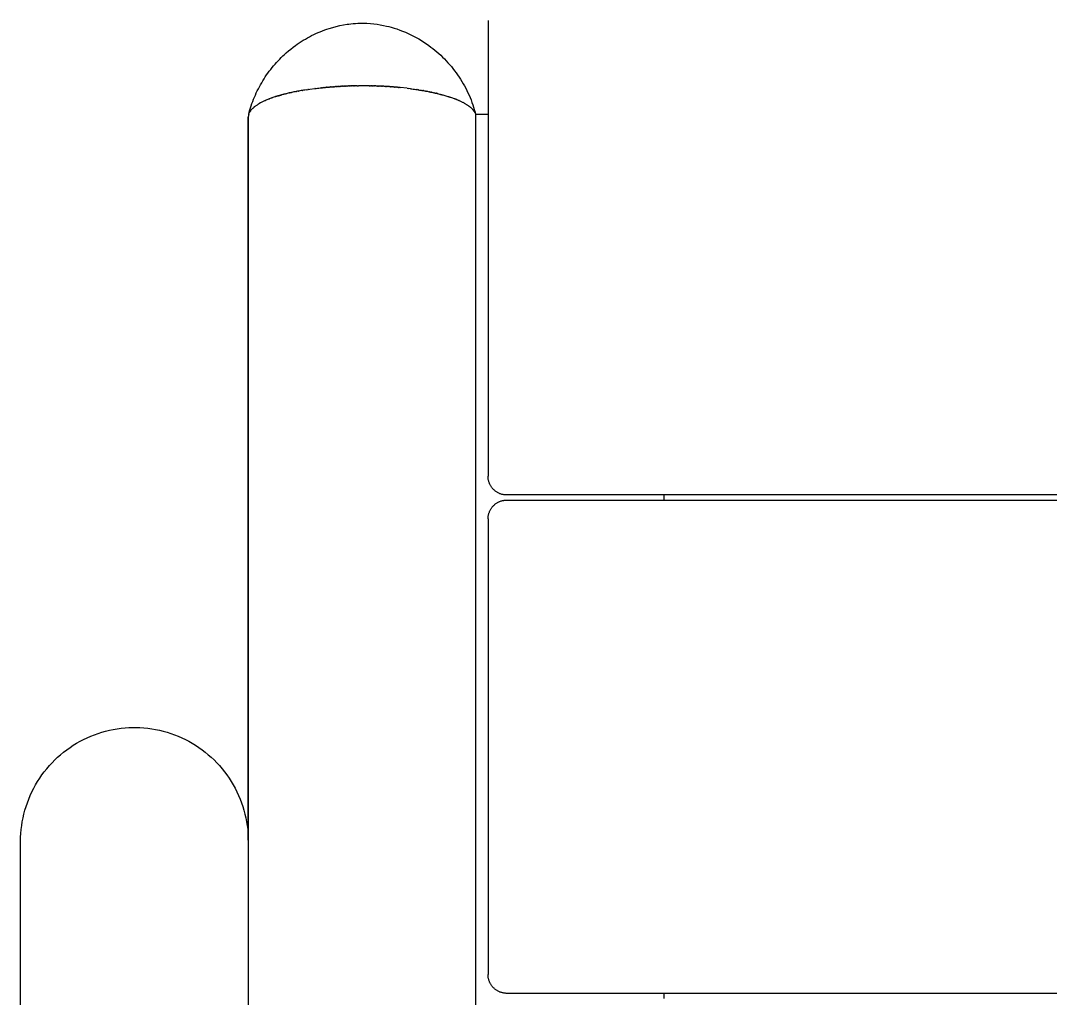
# Model space of a CAD drawing. Header units: millimetres. Extents: x -2163 to 4354, y -841 to 3711.
# Drawn here: x -1407.3 to -1188.9, y 3020.6 to 3228.2 of the extents above; entities that cross this region are included whole.
import ezdxf

# ---------------------------------------------------------------- set-up
doc = ezdxf.new("R2010")
doc.units = ezdxf.units.MM
doc.header["$MEASUREMENT"] = 0
doc.layers.add('Utwórz2D linie widoczne', color=7, linetype='Continuous', true_color=0x000000)

msp = doc.modelspace()

# ---------------------------------------------------------------- linework, layer by layer
at = {"layer": 'Utwórz2D linie widoczne'}
for p, q in [((-1342.34, 3226.36), (-1341.86, 3226.52)), ((-1341.86, 3226.52), (-1341.12, 3226.75)), ((-1341.12, 3226.75), (-1340.37, 3226.95)), ((-1340.37, 3226.95), (-1339.62, 3227.12)), ((-1339.62, 3227.12), (-1338.86, 3227.27)), ((-1338.86, 3227.27), (-1338.08, 3227.4)), ((-1338.08, 3227.4), (-1337.69, 3227.46)), ((-1337.69, 3227.46), (-1337.29, 3227.5)), ((-1337.29, 3227.5), (-1336.8, 3227.55)), ((-1336.8, 3227.55), (-1336.31, 3227.59)), ((-1336.31, 3227.59), (-1335.81, 3227.62)), ((-1335.81, 3227.62), (-1335.32, 3227.64)), ((-1335.32, 3227.64), (-1334.58, 3227.64)), ((-1334.58, 3227.64), (-1333.85, 3227.62)), ((-1333.85, 3227.62), (-1333.12, 3227.57)), ((-1333.12, 3227.57), (-1332.39, 3227.5)), ((-1332.39, 3227.5), (-1331.72, 3227.41)), ((-1331.72, 3227.41), (-1331.04, 3227.3)), ((-1331.04, 3227.3), (-1330.37, 3227.17)), ((-1330.37, 3227.17), (-1329.7, 3227.03)), ((-1329.7, 3227.03), (-1329.21, 3226.91)), ((-1329.21, 3226.91), (-1328.71, 3226.77)), ((-1328.71, 3226.77), (-1328.1, 3226.59)), ((-1328.1, 3226.59), (-1327.5, 3226.4)), ((-1327.5, 3226.4), (-1326.9, 3226.18)), ((-1308.17, 3228.19), (-1308.17, 3139.72)), ((-1347.35, 3224), (-1346.92, 3224.26)), ((-1346.92, 3224.26), (-1346.48, 3224.51)), ((-1346.48, 3224.51), (-1346.04, 3224.76)), ((-1346.04, 3224.76), (-1345.59, 3224.99)), ((-1345.59, 3224.99), (-1345.14, 3225.21)), ((-1345.14, 3225.21), (-1344.68, 3225.43)), ((-1344.68, 3225.43), (-1344.22, 3225.63)), ((-1344.22, 3225.63), (-1343.75, 3225.83)), ((-1343.75, 3225.83), (-1343.28, 3226.02)), ((-1343.28, 3226.02), (-1342.81, 3226.2)), ((-1342.81, 3226.2), (-1342.34, 3226.36)), ((-1326.9, 3226.18), (-1326.3, 3225.96)), ((-1326.3, 3225.96), (-1325.71, 3225.72)), ((-1325.71, 3225.72), (-1325.13, 3225.46)), ((-1325.13, 3225.46), (-1324.55, 3225.19)), ((-1324.55, 3225.19), (-1323.98, 3224.9)), ((-1323.98, 3224.9), (-1323.41, 3224.6)), ((-1323.41, 3224.6), (-1322.86, 3224.28)), ((-1322.86, 3224.28), (-1322.31, 3223.95)), ((-1350.49, 3221.74), (-1350.01, 3222.13)), ((-1350.01, 3222.13), (-1349.53, 3222.52)), ((-1349.53, 3222.52), (-1349.03, 3222.89)), ((-1349.03, 3222.89), (-1348.62, 3223.18)), ((-1348.62, 3223.18), (-1348.2, 3223.46)), ((-1348.2, 3223.46), (-1347.78, 3223.74)), ((-1347.78, 3223.74), (-1347.35, 3224)), ((-1322.31, 3223.95), (-1321.77, 3223.61)), ((-1321.77, 3223.61), (-1321.24, 3223.26)), ((-1321.24, 3223.26), (-1320.71, 3222.89)), ((-1320.71, 3222.89), (-1320.28, 3222.57)), ((-1320.28, 3222.57), (-1319.86, 3222.24)), ((-1319.86, 3222.24), (-1319.43, 3221.9)), ((-1352.69, 3219.66), (-1352.36, 3220.01)), ((-1352.36, 3220.01), (-1352.02, 3220.35)), ((-1352.02, 3220.35), (-1351.67, 3220.69)), ((-1351.67, 3220.69), (-1351.32, 3221.02)), ((-1351.32, 3221.02), (-1350.96, 3221.34)), ((-1350.96, 3221.34), (-1350.49, 3221.74)), ((-1319.43, 3221.9), (-1319.02, 3221.55)), ((-1319.02, 3221.55), (-1318.61, 3221.19)), ((-1318.61, 3221.19), (-1318.21, 3220.82)), ((-1318.21, 3220.82), (-1317.81, 3220.44)), ((-1317.81, 3220.44), (-1317.43, 3220.05)), ((-1317.43, 3220.05), (-1317.05, 3219.66)), ((-1354.56, 3217.43), (-1354.27, 3217.82)), ((-1354.27, 3217.82), (-1353.97, 3218.2)), ((-1353.97, 3218.2), (-1353.66, 3218.57)), ((-1353.66, 3218.57), (-1353.34, 3218.94)), ((-1353.34, 3218.94), (-1353.02, 3219.31)), ((-1353.02, 3219.31), (-1352.69, 3219.66)), ((-1317.05, 3219.66), (-1316.67, 3219.25)), ((-1316.67, 3219.25), (-1316.31, 3218.84)), ((-1316.31, 3218.84), (-1315.95, 3218.42)), ((-1315.95, 3218.42), (-1315.61, 3217.99)), ((-1315.61, 3217.99), (-1315.27, 3217.55)), ((-1355.93, 3215.41), (-1355.67, 3215.82)), ((-1355.67, 3215.82), (-1355.41, 3216.23)), ((-1355.41, 3216.23), (-1355.13, 3216.64)), ((-1355.13, 3216.64), (-1354.85, 3217.04)), ((-1354.85, 3217.04), (-1354.56, 3217.43)), ((-1315.27, 3217.55), (-1314.94, 3217.11)), ((-1314.94, 3217.11), (-1314.62, 3216.66)), ((-1314.62, 3216.66), (-1314.31, 3216.2)), ((-1314.31, 3216.2), (-1314.01, 3215.74)), ((-1314.01, 3215.74), (-1313.72, 3215.27)), ((-1357.11, 3213.27), (-1356.89, 3213.7)), ((-1356.89, 3213.7), (-1356.66, 3214.14)), ((-1356.66, 3214.14), (-1356.43, 3214.56)), ((-1356.43, 3214.56), (-1356.18, 3214.99)), ((-1356.18, 3214.99), (-1355.93, 3215.41)), ((-1347.83, 3213.32), (-1348.07, 3213.28)), ((-1347.83, 3213.32), (-1347.81, 3213.32)), ((-1347.56, 3213.37), (-1347.81, 3213.32)), ((-1347.56, 3213.37), (-1347.55, 3213.37)), ((-1347.3, 3213.41), (-1347.55, 3213.37)), ((-1347.3, 3213.41), (-1347.29, 3213.41)), ((-1347.04, 3213.45), (-1347.29, 3213.41)), ((-1347.04, 3213.45), (-1347.03, 3213.45)), ((-1346.77, 3213.5), (-1347.03, 3213.45)), ((-1346.77, 3213.5), (-1346.37, 3213.56)), ((-1346.24, 3213.58), (-1346.37, 3213.56)), ((-1346.24, 3213.58), (-1345.97, 3213.61)), ((-1345.96, 3213.62), (-1345.97, 3213.61)), ((-1345.96, 3213.62), (-1344.89, 3213.76)), ((-1344.87, 3213.76), (-1344.89, 3213.76)), ((-1344.87, 3213.76), (-1344.62, 3213.79)), ((-1344.59, 3213.79), (-1344.62, 3213.79)), ((-1344.59, 3213.79), (-1344.35, 3213.82)), ((-1344.32, 3213.83), (-1344.35, 3213.82)), ((-1344.32, 3213.83), (-1344.07, 3213.86)), ((-1344.04, 3213.86), (-1344.07, 3213.86)), ((-1344.04, 3213.86), (-1343.8, 3213.89)), ((-1343.76, 3213.89), (-1343.8, 3213.89)), ((-1343.76, 3213.89), (-1343.53, 3213.92)), ((-1343.48, 3213.92), (-1343.53, 3213.92)), ((-1343.48, 3213.92), (-1343.25, 3213.94)), ((-1343.2, 3213.95), (-1343.25, 3213.94)), ((-1343.2, 3213.95), (-1342.98, 3213.97)), ((-1342.92, 3213.98), (-1342.98, 3213.97)), ((-1342.92, 3213.98), (-1342.7, 3214)), ((-1342.64, 3214), (-1342.7, 3214)), ((-1342.64, 3214), (-1342.42, 3214.02)), ((-1342.36, 3214.03), (-1342.42, 3214.02)), ((-1342.36, 3214.03), (-1342.15, 3214.05)), ((-1342.08, 3214.05), (-1342.15, 3214.05)), ((-1342.08, 3214.05), (-1341.87, 3214.07)), ((-1341.8, 3214.08), (-1341.87, 3214.07)), ((-1341.8, 3214.08), (-1341.6, 3214.09)), ((-1341.52, 3214.1), (-1341.6, 3214.09)), ((-1341.52, 3214.1), (-1341.32, 3214.11)), ((-1341.23, 3214.12), (-1341.32, 3214.11)), ((-1341.23, 3214.12), (-1341.05, 3214.14)), ((-1340.95, 3214.14), (-1341.05, 3214.14)), ((-1340.95, 3214.14), (-1340.77, 3214.15)), ((-1340.67, 3214.16), (-1340.77, 3214.15)), ((-1340.67, 3214.16), (-1340.5, 3214.17)), ((-1340.39, 3214.18), (-1340.5, 3214.17)), ((-1340.39, 3214.18), (-1340.22, 3214.19)), ((-1340.11, 3214.2), (-1340.22, 3214.19)), ((-1340.11, 3214.2), (-1339.95, 3214.21)), ((-1339.83, 3214.21), (-1339.95, 3214.21)), ((-1339.83, 3214.21), (-1339.67, 3214.22)), ((-1339.55, 3214.23), (-1339.67, 3214.22)), ((-1339.55, 3214.23), (-1339.4, 3214.24)), ((-1339.27, 3214.25), (-1339.4, 3214.24)), ((-1339.27, 3214.25), (-1339.12, 3214.25)), ((-1338.99, 3214.26), (-1339.12, 3214.25)), ((-1338.99, 3214.26), (-1338.85, 3214.27)), ((-1338.71, 3214.27), (-1338.85, 3214.27)), ((-1338.71, 3214.27), (-1338.58, 3214.28)), ((-1338.43, 3214.28), (-1338.58, 3214.28)), ((-1338.43, 3214.28), (-1338.31, 3214.29)), ((-1338.15, 3214.29), (-1338.31, 3214.29)), ((-1338.15, 3214.29), (-1338.04, 3214.3)), ((-1337.87, 3214.3), (-1338.04, 3214.3)), ((-1337.87, 3214.3), (-1337.77, 3214.31)), ((-1337.59, 3214.31), (-1337.77, 3214.31)), ((-1337.59, 3214.31), (-1337.5, 3214.32)), ((-1337.32, 3214.32), (-1337.5, 3214.32)), ((-1337.32, 3214.32), (-1337.23, 3214.32)), ((-1337.04, 3214.33), (-1337.23, 3214.32)), ((-1337.04, 3214.33), (-1336.96, 3214.33)), ((-1336.77, 3214.34), (-1336.96, 3214.33)), ((-1336.77, 3214.34), (-1336.69, 3214.34)), ((-1336.49, 3214.34), (-1336.69, 3214.34)), ((-1336.49, 3214.34), (-1336.43, 3214.34)), ((-1336.22, 3214.35), (-1336.43, 3214.34)), ((-1336.22, 3214.35), (-1336.16, 3214.35)), ((-1335.95, 3214.35), (-1336.16, 3214.35)), ((-1335.95, 3214.35), (-1335.68, 3214.35)), ((-1333.41, 3214.34), (-1335.68, 3214.35)), ((-1333.41, 3214.34), (-1333.25, 3214.34)), ((-1333.13, 3214.34), (-1333.25, 3214.34)), ((-1333.13, 3214.34), (-1332.98, 3214.34)), ((-1332.85, 3214.33), (-1332.98, 3214.34)), ((-1332.85, 3214.33), (-1332.7, 3214.33)), ((-1332.57, 3214.33), (-1332.7, 3214.33)), ((-1332.57, 3214.33), (-1332.43, 3214.32)), ((-1332.28, 3214.32), (-1332.43, 3214.32)), ((-1332.28, 3214.32), (-1332.15, 3214.31)), ((-1332, 3214.31), (-1332.15, 3214.31)), ((-1332, 3214.31), (-1331.87, 3214.3)), ((-1331.71, 3214.3), (-1331.87, 3214.3)), ((-1331.71, 3214.3), (-1331.59, 3214.29)), ((-1331.43, 3214.29), (-1331.59, 3214.29)), ((-1331.43, 3214.29), (-1331.32, 3214.28)), ((-1331.14, 3214.28), (-1331.32, 3214.28)), ((-1331.14, 3214.28), (-1331.04, 3214.27)), ((-1330.86, 3214.26), (-1331.04, 3214.27)), ((-1330.86, 3214.26), (-1330.76, 3214.26)), ((-1330.57, 3214.25), (-1330.76, 3214.26)), ((-1330.57, 3214.25), (-1330.48, 3214.25)), ((-1330.29, 3214.24), (-1330.48, 3214.25)), ((-1330.29, 3214.24), (-1330.2, 3214.23)), ((-1330, 3214.22), (-1330.2, 3214.23)), ((-1330, 3214.22), (-1329.91, 3214.21)), ((-1329.71, 3214.2), (-1329.91, 3214.21)), ((-1329.71, 3214.2), (-1329.63, 3214.2)), ((-1329.42, 3214.18), (-1329.63, 3214.2)), ((-1329.42, 3214.18), (-1329.35, 3214.18)), ((-1329.14, 3214.17), (-1329.35, 3214.18)), ((-1329.14, 3214.17), (-1329.07, 3214.16)), ((-1328.85, 3214.15), (-1329.07, 3214.16)), ((-1328.85, 3214.15), (-1328.79, 3214.14)), ((-1328.56, 3214.13), (-1328.79, 3214.14)), ((-1328.56, 3214.13), (-1328.51, 3214.12)), ((-1328.28, 3214.1), (-1328.51, 3214.12)), ((-1328.28, 3214.1), (-1328.23, 3214.1)), ((-1327.99, 3214.08), (-1328.23, 3214.1)), ((-1327.99, 3214.08), (-1327.94, 3214.08)), ((-1327.7, 3214.06), (-1327.94, 3214.08)), ((-1327.7, 3214.06), (-1327.66, 3214.05)), ((-1327.42, 3214.03), (-1327.66, 3214.05)), ((-1327.42, 3214.03), (-1327.38, 3214.03)), ((-1327.13, 3214.01), (-1327.38, 3214.03)), ((-1327.13, 3214.01), (-1327.1, 3214)), ((-1326.85, 3213.98), (-1327.1, 3214)), ((-1326.85, 3213.98), (-1326.82, 3213.98)), ((-1325.29, 3213.81), (-1326.82, 3213.98)), ((-1325.29, 3213.81), (-1325.01, 3213.78)), ((-1324.59, 3213.73), (-1325.01, 3213.78)), ((-1324.59, 3213.73), (-1324.32, 3213.69)), ((-1324.32, 3213.69), (-1324.05, 3213.65)), ((-1324.32, 3213.69), (-1324.32, 3213.69)), ((-1324.04, 3213.65), (-1324.05, 3213.65)), ((-1324.04, 3213.65), (-1323.78, 3213.62)), ((-1323.76, 3213.61), (-1323.78, 3213.62)), ((-1323.76, 3213.61), (-1323.51, 3213.58)), ((-1323.49, 3213.57), (-1323.51, 3213.58)), ((-1323.49, 3213.57), (-1323.24, 3213.54)), ((-1323.22, 3213.53), (-1323.24, 3213.54)), ((-1323.22, 3213.53), (-1322.97, 3213.5)), ((-1322.95, 3213.49), (-1322.97, 3213.5)), ((-1322.95, 3213.49), (-1322.7, 3213.45)), ((-1322.68, 3213.45), (-1322.7, 3213.45)), ((-1322.68, 3213.45), (-1322.44, 3213.41)), ((-1322.41, 3213.41), (-1322.44, 3213.41)), ((-1322.41, 3213.41), (-1322.18, 3213.37)), ((-1322.15, 3213.36), (-1322.18, 3213.37)), ((-1322.15, 3213.36), (-1321.92, 3213.32)), ((-1321.89, 3213.32), (-1321.92, 3213.32)), ((-1321.89, 3213.32), (-1321.66, 3213.28)), ((-1313.72, 3215.27), (-1313.44, 3214.79)), ((-1313.44, 3214.79), (-1313.17, 3214.31)), ((-1313.17, 3214.31), (-1312.91, 3213.82)), ((-1312.91, 3213.82), (-1312.67, 3213.33)), ((-1312.67, 3213.33), (-1312.43, 3212.84)), ((-1358.07, 3211.04), (-1357.89, 3211.49)), ((-1357.89, 3211.49), (-1357.71, 3211.94)), ((-1357.71, 3211.94), (-1357.52, 3212.38)), ((-1357.52, 3212.38), (-1357.32, 3212.83)), ((-1357.32, 3212.83), (-1357.11, 3213.27)), ((-1355.58, 3211.14), (-1355.72, 3211.07)), ((-1355.58, 3211.14), (-1355.56, 3211.15)), ((-1355.42, 3211.21), (-1355.56, 3211.15)), ((-1355.42, 3211.21), (-1355.4, 3211.22)), ((-1355.25, 3211.28), (-1355.4, 3211.22)), ((-1355.25, 3211.28), (-1355.23, 3211.29)), ((-1355.08, 3211.35), (-1355.23, 3211.29)), ((-1355.08, 3211.35), (-1355.06, 3211.36)), ((-1354.91, 3211.42), (-1355.06, 3211.36)), ((-1354.91, 3211.42), (-1354.89, 3211.43)), ((-1354.74, 3211.5), (-1354.89, 3211.43)), ((-1354.74, 3211.5), (-1354.72, 3211.5)), ((-1354.56, 3211.56), (-1354.72, 3211.5)), ((-1354.56, 3211.56), (-1354.54, 3211.57)), ((-1354.38, 3211.63), (-1354.54, 3211.57)), ((-1354.38, 3211.63), (-1354.35, 3211.64)), ((-1354.19, 3211.7), (-1354.35, 3211.64)), ((-1354.19, 3211.7), (-1354.17, 3211.71)), ((-1354.01, 3211.77), (-1354.17, 3211.71)), ((-1354.01, 3211.77), (-1353.98, 3211.78)), ((-1353.81, 3211.84), (-1353.98, 3211.78)), ((-1353.81, 3211.84), (-1353.79, 3211.85)), ((-1353.62, 3211.9), (-1353.79, 3211.85)), ((-1353.62, 3211.9), (-1353.59, 3211.91)), ((-1353.42, 3211.97), (-1353.59, 3211.91)), ((-1353.42, 3211.97), (-1353.39, 3211.98)), ((-1353.22, 3212.04), (-1353.39, 3211.98)), ((-1353.22, 3212.04), (-1353.19, 3212.05)), ((-1353.02, 3212.1), (-1353.19, 3212.05)), ((-1353.02, 3212.1), (-1352.98, 3212.11)), ((-1352.81, 3212.17), (-1352.98, 3212.11)), ((-1352.81, 3212.17), (-1352.77, 3212.18)), ((-1352.6, 3212.23), (-1352.77, 3212.18)), ((-1352.6, 3212.23), (-1352.56, 3212.24)), ((-1352.38, 3212.29), (-1352.56, 3212.24)), ((-1352.38, 3212.29), (-1352.35, 3212.3)), ((-1352.17, 3212.35), (-1352.35, 3212.3)), ((-1352.17, 3212.35), (-1352.13, 3212.36)), ((-1351.95, 3212.41), (-1352.13, 3212.36)), ((-1351.95, 3212.41), (-1351.91, 3212.42)), ((-1351.72, 3212.47), (-1351.91, 3212.42)), ((-1351.72, 3212.47), (-1351.69, 3212.48)), ((-1351.5, 3212.53), (-1351.69, 3212.48)), ((-1351.5, 3212.53), (-1351.47, 3212.54)), ((-1351.27, 3212.59), (-1351.47, 3212.54)), ((-1351.27, 3212.59), (-1351.24, 3212.6)), ((-1351.04, 3212.65), (-1351.24, 3212.6)), ((-1351.04, 3212.65), (-1351.01, 3212.66)), ((-1350.81, 3212.71), (-1351.01, 3212.66)), ((-1350.81, 3212.71), (-1350.77, 3212.72)), ((-1350.57, 3212.76), (-1350.77, 3212.72)), ((-1350.57, 3212.76), (-1350.54, 3212.77)), ((-1350.33, 3212.82), (-1350.54, 3212.77)), ((-1350.33, 3212.82), (-1350.3, 3212.83)), ((-1350.09, 3212.87), (-1350.3, 3212.83)), ((-1350.09, 3212.87), (-1350.06, 3212.88)), ((-1349.85, 3212.93), (-1350.06, 3212.88)), ((-1349.85, 3212.93), (-1349.82, 3212.93)), ((-1349.6, 3212.98), (-1349.82, 3212.93)), ((-1349.6, 3212.98), (-1349.57, 3212.99)), ((-1349.36, 3213.03), (-1349.57, 3212.99)), ((-1349.36, 3213.03), (-1349.33, 3213.04)), ((-1349.11, 3213.08), (-1349.33, 3213.04)), ((-1349.11, 3213.08), (-1349.08, 3213.09)), ((-1348.85, 3213.13), (-1349.08, 3213.09)), ((-1348.85, 3213.13), (-1348.83, 3213.14)), ((-1348.6, 3213.18), (-1348.83, 3213.14)), ((-1348.6, 3213.18), (-1348.58, 3213.18)), ((-1348.34, 3213.23), (-1348.58, 3213.18)), ((-1348.34, 3213.23), (-1348.32, 3213.23)), ((-1348.09, 3213.28), (-1348.32, 3213.23)), ((-1348.09, 3213.28), (-1348.07, 3213.28)), ((-1321.63, 3213.27), (-1321.66, 3213.28)), ((-1321.63, 3213.27), (-1321.4, 3213.23)), ((-1321.37, 3213.22), (-1321.4, 3213.23)), ((-1321.37, 3213.22), (-1321.14, 3213.18)), ((-1321.11, 3213.17), (-1321.14, 3213.18)), ((-1321.11, 3213.17), (-1320.89, 3213.13)), ((-1320.85, 3213.12), (-1320.89, 3213.13)), ((-1320.85, 3213.12), (-1320.64, 3213.08)), ((-1320.6, 3213.07), (-1320.64, 3213.08)), ((-1320.6, 3213.07), (-1320.39, 3213.03)), ((-1320.35, 3213.02), (-1320.39, 3213.03)), ((-1320.35, 3213.02), (-1320.14, 3212.98)), ((-1320.1, 3212.97), (-1320.14, 3212.98)), ((-1320.1, 3212.97), (-1319.89, 3212.93)), ((-1319.86, 3212.92), (-1319.89, 3212.93)), ((-1319.86, 3212.92), (-1319.65, 3212.87)), ((-1319.61, 3212.86), (-1319.65, 3212.87)), ((-1319.61, 3212.86), (-1319.41, 3212.82)), ((-1319.37, 3212.81), (-1319.41, 3212.82)), ((-1319.37, 3212.81), (-1319.17, 3212.76)), ((-1319.13, 3212.75), (-1319.17, 3212.76)), ((-1319.13, 3212.75), (-1318.93, 3212.71)), ((-1318.9, 3212.7), (-1318.93, 3212.71)), ((-1318.9, 3212.7), (-1318.7, 3212.65)), ((-1318.66, 3212.64), (-1318.7, 3212.65)), ((-1318.66, 3212.64), (-1318.47, 3212.59)), ((-1318.43, 3212.58), (-1318.47, 3212.59)), ((-1318.43, 3212.58), (-1318.24, 3212.53)), ((-1318.21, 3212.52), (-1318.24, 3212.53)), ((-1318.21, 3212.52), (-1318.02, 3212.47)), ((-1317.98, 3212.46), (-1318.02, 3212.47)), ((-1317.98, 3212.46), (-1317.79, 3212.41)), ((-1317.76, 3212.4), (-1317.79, 3212.41)), ((-1317.76, 3212.4), (-1317.57, 3212.35)), ((-1317.54, 3212.34), (-1317.57, 3212.35)), ((-1317.54, 3212.34), (-1317.36, 3212.29)), ((-1317.33, 3212.28), (-1317.36, 3212.29)), ((-1317.33, 3212.28), (-1317.14, 3212.23)), ((-1317.11, 3212.22), (-1317.14, 3212.23)), ((-1317.11, 3212.22), (-1316.93, 3212.17)), ((-1316.9, 3212.16), (-1316.93, 3212.17)), ((-1316.9, 3212.16), (-1316.73, 3212.1)), ((-1316.7, 3212.09), (-1316.73, 3212.1)), ((-1316.7, 3212.09), (-1316.52, 3212.04)), ((-1316.49, 3212.03), (-1316.52, 3212.04)), ((-1316.49, 3212.03), (-1316.32, 3211.97)), ((-1316.29, 3211.96), (-1316.32, 3211.97)), ((-1316.29, 3211.96), (-1316.12, 3211.9)), ((-1316.1, 3211.9), (-1316.12, 3211.9)), ((-1316.1, 3211.9), (-1315.93, 3211.84)), ((-1315.9, 3211.83), (-1315.93, 3211.84)), ((-1315.9, 3211.83), (-1315.74, 3211.77)), ((-1315.71, 3211.76), (-1315.74, 3211.77)), ((-1315.71, 3211.76), (-1315.55, 3211.7)), ((-1315.53, 3211.7), (-1315.55, 3211.7)), ((-1315.53, 3211.7), (-1315.36, 3211.63)), ((-1315.34, 3211.63), (-1315.36, 3211.63)), ((-1315.34, 3211.63), (-1315.18, 3211.56)), ((-1315.16, 3211.56), (-1315.18, 3211.56)), ((-1315.16, 3211.56), (-1315, 3211.5)), ((-1314.99, 3211.49), (-1315, 3211.5)), ((-1314.99, 3211.49), (-1314.83, 3211.42)), ((-1314.81, 3211.42), (-1314.83, 3211.42)), ((-1314.81, 3211.42), (-1314.66, 3211.35)), ((-1314.65, 3211.35), (-1314.66, 3211.35)), ((-1314.65, 3211.35), (-1314.49, 3211.28)), ((-1314.48, 3211.28), (-1314.49, 3211.28)), ((-1314.48, 3211.28), (-1314.33, 3211.21)), ((-1314.32, 3211.21), (-1314.33, 3211.21)), ((-1314.32, 3211.21), (-1314.17, 3211.14)), ((-1314.16, 3211.14), (-1314.17, 3211.14)), ((-1314.16, 3211.14), (-1313.86, 3210.99)), ((-1312.43, 3212.84), (-1312.2, 3212.34)), ((-1312.2, 3212.34), (-1311.99, 3211.84)), ((-1311.99, 3211.84), (-1311.78, 3211.33)), ((-1311.78, 3211.33), (-1311.59, 3210.82)), ((-1358.82, 3208.74), (-1358.68, 3209.21)), ((-1358.68, 3209.21), (-1358.54, 3209.67)), ((-1358.62, 3208.93), (-1358.64, 3208.91)), ((-1358.62, 3208.93), (-1358.58, 3208.98)), ((-1358.56, 3209.01), (-1358.58, 3208.98)), ((-1358.56, 3209.01), (-1358.52, 3209.06)), ((-1358.54, 3209.67), (-1358.39, 3210.12)), ((-1358.51, 3209.09), (-1358.52, 3209.06)), ((-1358.51, 3209.09), (-1358.46, 3209.14)), ((-1358.45, 3209.16), (-1358.46, 3209.14)), ((-1358.45, 3209.16), (-1358.4, 3209.22)), ((-1358.38, 3209.24), (-1358.4, 3209.22)), ((-1358.39, 3210.12), (-1358.24, 3210.58)), ((-1358.38, 3209.24), (-1358.33, 3209.3)), ((-1358.31, 3209.32), (-1358.33, 3209.3)), ((-1358.31, 3209.32), (-1358.26, 3209.38)), ((-1358.24, 3209.4), (-1358.26, 3209.38)), ((-1358.24, 3210.58), (-1358.07, 3211.04)), ((-1358.24, 3209.4), (-1358.18, 3209.46)), ((-1358.17, 3209.47), (-1358.18, 3209.46)), ((-1358.17, 3209.47), (-1358.1, 3209.54)), ((-1358.09, 3209.55), (-1358.1, 3209.54)), ((-1358.09, 3209.55), (-1358.02, 3209.62)), ((-1358.01, 3209.63), (-1358.02, 3209.62)), ((-1358.01, 3209.63), (-1357.93, 3209.69)), ((-1357.92, 3209.7), (-1357.93, 3209.69)), ((-1357.92, 3209.7), (-1357.84, 3209.77)), ((-1357.83, 3209.78), (-1357.84, 3209.77)), ((-1357.83, 3209.78), (-1357.75, 3209.85)), ((-1357.74, 3209.86), (-1357.75, 3209.85)), ((-1357.74, 3209.86), (-1357.65, 3209.93)), ((-1357.64, 3209.94), (-1357.65, 3209.93)), ((-1357.64, 3209.94), (-1357.55, 3210.01)), ((-1357.54, 3210.01), (-1357.55, 3210.01)), ((-1357.54, 3210.01), (-1357.44, 3210.09)), ((-1357.43, 3210.09), (-1357.44, 3210.09)), ((-1357.43, 3210.09), (-1357.33, 3210.16)), ((-1357.33, 3210.17), (-1357.22, 3210.24)), ((-1357.33, 3210.17), (-1357.33, 3210.16)), ((-1357.21, 3210.24), (-1357.22, 3210.24)), ((-1357.21, 3210.24), (-1357.1, 3210.32)), ((-1356.92, 3210.43), (-1357.1, 3210.32)), ((-1356.92, 3210.43), (-1356.79, 3210.51)), ((-1356.46, 3210.7), (-1356.79, 3210.51)), ((-1356.32, 3210.77), (-1356.46, 3210.7)), ((-1356.46, 3210.7), (-1356.46, 3210.7)), ((-1356.18, 3210.85), (-1356.32, 3210.77)), ((-1356.32, 3210.77), (-1356.32, 3210.77)), ((-1356.18, 3210.85), (-1356.17, 3210.85)), ((-1356.04, 3210.92), (-1356.17, 3210.85)), ((-1356.04, 3210.92), (-1356.02, 3210.92)), ((-1355.89, 3210.99), (-1356.02, 3210.92)), ((-1355.89, 3210.99), (-1355.87, 3211)), ((-1355.73, 3211.07), (-1355.87, 3211)), ((-1355.73, 3211.07), (-1355.72, 3211.07)), ((-1313.85, 3210.99), (-1313.86, 3210.99)), ((-1313.85, 3210.99), (-1313.71, 3210.92)), ((-1313.63, 3210.88), (-1313.71, 3210.92)), ((-1313.63, 3210.88), (-1313.42, 3210.77)), ((-1313.28, 3210.7), (-1313.42, 3210.77)), ((-1313.28, 3210.7), (-1313.28, 3210.7)), ((-1313.15, 3210.63), (-1313.28, 3210.7)), ((-1313.15, 3210.63), (-1313.15, 3210.62)), ((-1313.02, 3210.55), (-1313.15, 3210.62)), ((-1313.02, 3210.55), (-1313.01, 3210.55)), ((-1312.9, 3210.48), (-1313.01, 3210.55)), ((-1312.9, 3210.48), (-1312.89, 3210.47)), ((-1312.78, 3210.4), (-1312.89, 3210.47)), ((-1312.78, 3210.4), (-1312.76, 3210.4)), ((-1312.66, 3210.33), (-1312.76, 3210.4)), ((-1312.66, 3210.33), (-1312.64, 3210.32)), ((-1312.54, 3210.25), (-1312.64, 3210.32)), ((-1312.54, 3210.25), (-1312.53, 3210.24)), ((-1312.43, 3210.18), (-1312.53, 3210.24)), ((-1312.43, 3210.18), (-1312.42, 3210.17)), ((-1312.32, 3210.1), (-1312.42, 3210.17)), ((-1312.32, 3210.1), (-1312.31, 3210.09)), ((-1312.22, 3210.03), (-1312.31, 3210.09)), ((-1312.22, 3210.03), (-1312.2, 3210.01)), ((-1312.12, 3209.95), (-1312.2, 3210.01)), ((-1312.12, 3209.95), (-1312.1, 3209.94)), ((-1312.03, 3209.88), (-1312.1, 3209.94)), ((-1312.03, 3209.88), (-1312, 3209.86)), ((-1311.93, 3209.8), (-1312, 3209.86)), ((-1311.93, 3209.8), (-1311.91, 3209.78)), ((-1311.84, 3209.72), (-1311.91, 3209.78)), ((-1311.84, 3209.72), (-1311.82, 3209.7)), ((-1311.76, 3209.65), (-1311.82, 3209.7)), ((-1311.76, 3209.65), (-1311.74, 3209.63)), ((-1311.68, 3209.57), (-1311.74, 3209.63)), ((-1311.68, 3209.57), (-1311.65, 3209.55)), ((-1311.6, 3209.5), (-1311.65, 3209.55)), ((-1311.6, 3209.5), (-1311.57, 3209.47)), ((-1311.59, 3210.82), (-1311.41, 3210.31)), ((-1311.52, 3209.42), (-1311.57, 3209.47)), ((-1311.52, 3209.42), (-1311.5, 3209.4)), ((-1311.45, 3209.35), (-1311.5, 3209.4)), ((-1311.45, 3209.35), (-1311.43, 3209.32)), ((-1311.38, 3209.27), (-1311.43, 3209.32)), ((-1311.41, 3210.31), (-1311.24, 3209.8)), ((-1311.38, 3209.27), (-1311.36, 3209.24)), ((-1311.32, 3209.19), (-1311.36, 3209.24)), ((-1311.32, 3209.19), (-1311.3, 3209.16)), ((-1311.26, 3209.12), (-1311.3, 3209.16)), ((-1311.26, 3209.12), (-1311.23, 3209.09)), ((-1311.24, 3209.8), (-1311.08, 3209.28)), ((-1311.2, 3209.04), (-1311.23, 3209.09)), ((-1311.2, 3209.04), (-1311.18, 3209.01)), ((-1311.15, 3208.97), (-1311.18, 3209.01)), ((-1311.15, 3208.97), (-1311.12, 3208.93)), ((-1311.1, 3208.89), (-1311.12, 3208.93)), ((-1311.08, 3209.28), (-1310.93, 3208.76)), ((-1359.01, 3207.87), (-1359.02, 3207.82)), ((-1359.02, 3207.8), (-1359.02, 3207.82)), ((-1359.02, 3207.8), (-1359.02, 3207.75)), ((-1359.02, 3207.73), (-1359.02, 3207.75)), ((-1359.02, 3207.73), (-1359.02, 3054.25)), ((-1359.02, 3054.25), (-1359.02, 3207.67)), ((-1359.01, 3207.95), (-1359, 3207.97)), ((-1359.01, 3207.95), (-1359.01, 3207.9)), ((-1359.01, 3207.87), (-1359.01, 3207.9)), ((-1359, 3208.02), (-1358.99, 3208.05)), ((-1359, 3208.02), (-1359, 3207.97)), ((-1358.98, 3208.1), (-1358.99, 3208.05)), ((-1358.97, 3208.17), (-1358.98, 3208.13)), ((-1358.98, 3208.1), (-1358.98, 3208.13)), ((-1358.97, 3208.17), (-1358.96, 3208.2)), ((-1358.95, 3208.25), (-1358.96, 3208.2)), ((-1358.95, 3208.25), (-1358.94, 3208.28)), ((-1358.94, 3208.28), (-1358.82, 3208.74)), ((-1358.92, 3208.32), (-1358.94, 3208.28)), ((-1358.92, 3208.32), (-1358.91, 3208.36)), ((-1358.9, 3208.4), (-1358.91, 3208.36)), ((-1358.9, 3208.4), (-1358.88, 3208.44)), ((-1358.87, 3208.47), (-1358.88, 3208.44)), ((-1358.87, 3208.47), (-1358.85, 3208.51)), ((-1358.83, 3208.55), (-1358.85, 3208.51)), ((-1358.83, 3208.55), (-1358.81, 3208.59)), ((-1358.8, 3208.63), (-1358.81, 3208.59)), ((-1358.8, 3208.63), (-1358.77, 3208.67)), ((-1358.76, 3208.7), (-1358.77, 3208.67)), ((-1358.76, 3208.7), (-1358.73, 3208.75)), ((-1358.71, 3208.78), (-1358.73, 3208.75)), ((-1358.71, 3208.78), (-1358.69, 3208.83)), ((-1358.67, 3208.86), (-1358.69, 3208.83)), ((-1358.67, 3208.86), (-1358.64, 3208.91)), ((-1311.1, 3208.89), (-1311.07, 3208.86)), ((-1311.05, 3208.82), (-1311.07, 3208.86)), ((-1311.05, 3208.82), (-1311.03, 3208.78)), ((-1311.01, 3208.74), (-1311.03, 3208.78)), ((-1311.01, 3208.74), (-1310.98, 3208.7)), ((-1310.97, 3208.67), (-1310.98, 3208.7)), ((-1310.97, 3208.67), (-1310.94, 3208.63)), ((-1310.93, 3208.6), (-1310.94, 3208.63)), ((-1310.93, 3208.76), (-1310.8, 3208.28)), ((-1310.93, 3208.6), (-1310.91, 3208.55)), ((-1310.9, 3208.52), (-1310.91, 3208.55)), ((-1310.9, 3208.52), (-1310.87, 3208.47)), ((-1310.86, 3208.45), (-1310.87, 3208.47)), ((-1310.86, 3208.45), (-1310.84, 3208.4)), ((-1310.84, 3208.37), (-1310.84, 3208.4)), ((-1310.84, 3208.37), (-1310.82, 3208.32)), ((-1310.81, 3208.3), (-1310.82, 3208.32)), ((-1310.81, 3208.3), (-1310.8, 3208.28)), ((-1310.8, 3208.28), (-1310.8, 2919.8)), ((-1308.17, 3208.28), (-1310.8, 3208.28)), ((-1308.17, 3139.72), (-1308.17, 3131.49)), ((-1308.17, 3131.35), (-1308.17, 3131.49)), ((-1308.16, 3131.21), (-1308.17, 3131.35)), ((-1308.15, 3131.08), (-1308.16, 3131.21)), ((-1308.13, 3130.94), (-1308.15, 3131.08)), ((-1308.11, 3130.81), (-1308.13, 3130.94)), ((-1308.09, 3130.67), (-1308.11, 3130.81)), ((-1308.06, 3130.54), (-1308.09, 3130.67)), ((-1308.02, 3130.41), (-1308.06, 3130.54)), ((-1307.98, 3130.28), (-1308.02, 3130.41)), ((-1307.94, 3130.15), (-1307.98, 3130.28)), ((-1307.89, 3130.02), (-1307.94, 3130.15)), ((-1307.84, 3129.89), (-1307.89, 3130.02)), ((-1307.78, 3129.77), (-1307.84, 3129.89)), ((-1307.72, 3129.64), (-1307.78, 3129.77)), ((-1307.66, 3129.52), (-1307.72, 3129.64)), ((-1307.59, 3129.41), (-1307.66, 3129.52)), ((-1307.52, 3129.29), (-1307.59, 3129.41)), ((-1307.44, 3129.18), (-1307.52, 3129.29)), ((-1307.36, 3129.07), (-1307.44, 3129.18)), ((-1307.27, 3128.96), (-1307.36, 3129.07)), ((-1307.19, 3128.86), (-1307.27, 3128.96)), ((-1307.09, 3128.75), (-1307.19, 3128.86)), ((-1307, 3128.66), (-1307.09, 3128.75)), ((-1306.9, 3128.56), (-1307, 3128.66)), ((-1306.8, 3128.47), (-1306.9, 3128.56)), ((-1306.7, 3128.38), (-1306.8, 3128.47)), ((-1306.59, 3128.3), (-1306.7, 3128.38)), ((-1306.48, 3128.22), (-1306.59, 3128.3)), ((-1306.36, 3128.14), (-1306.48, 3128.22)), ((-1306.25, 3128.07), (-1306.36, 3128.14)), ((-1306.13, 3128), (-1306.25, 3128.07)), ((-1306.01, 3127.93), (-1306.13, 3128)), ((-1306.13, 3125.9), (-1306.01, 3125.96)), ((-1305.89, 3127.87), (-1306.01, 3127.93)), ((-1306.01, 3125.96), (-1305.89, 3126.02)), ((-1305.76, 3127.82), (-1305.89, 3127.87)), ((-1305.89, 3126.02), (-1305.76, 3126.08)), ((-1305.64, 3127.76), (-1305.76, 3127.82)), ((-1305.76, 3126.08), (-1305.64, 3126.13)), ((-1305.51, 3127.72), (-1305.64, 3127.76)), ((-1305.64, 3126.13), (-1305.51, 3126.18)), ((-1305.38, 3127.67), (-1305.51, 3127.72)), ((-1305.51, 3126.18), (-1305.38, 3126.22)), ((-1305.25, 3127.63), (-1305.38, 3127.67)), ((-1305.38, 3126.22), (-1305.25, 3126.26)), ((-1305.12, 3127.6), (-1305.25, 3127.63)), ((-1305.25, 3126.26), (-1305.12, 3126.3)), ((-1304.98, 3127.57), (-1305.12, 3127.6)), ((-1305.12, 3126.3), (-1304.98, 3126.33)), ((-1304.85, 3127.54), (-1304.98, 3127.57)), ((-1304.98, 3126.33), (-1304.85, 3126.35)), ((-1304.72, 3127.52), (-1304.85, 3127.54)), ((-1304.85, 3126.35), (-1304.72, 3126.37)), ((-1304.58, 3127.51), (-1304.72, 3127.52)), ((-1304.72, 3126.37), (-1304.58, 3126.39)), ((-1304.44, 3127.49), (-1304.58, 3127.51)), ((-1304.58, 3126.39), (-1304.44, 3126.4)), ((-1304.31, 3127.49), (-1304.44, 3127.49)), ((-1304.44, 3126.4), (-1304.31, 3126.41)), ((-1304.17, 3127.49), (-1304.31, 3127.49)), ((-1304.31, 3126.41), (-1304.17, 3126.41)), ((487.83, 3127.49), (-1304.17, 3127.49)), ((-1304.17, 3126.41), (487.83, 3126.41)), ((-1270.8, 3126.41), (-1270.8, 3127.49)), ((-1307.98, 3123.62), (-1307.94, 3123.75)), ((-1307.94, 3123.75), (-1307.89, 3123.88)), ((-1307.89, 3123.88), (-1307.84, 3124.01)), ((-1307.84, 3124.01), (-1307.78, 3124.13)), ((-1307.78, 3124.13), (-1307.72, 3124.25)), ((-1307.72, 3124.25), (-1307.66, 3124.37)), ((-1307.66, 3124.37), (-1307.59, 3124.49)), ((-1307.59, 3124.49), (-1307.52, 3124.61)), ((-1307.52, 3124.61), (-1307.44, 3124.72)), ((-1307.44, 3124.72), (-1307.36, 3124.83)), ((-1307.36, 3124.83), (-1307.27, 3124.94)), ((-1307.27, 3124.94), (-1307.19, 3125.04)), ((-1307.19, 3125.04), (-1307.09, 3125.14)), ((-1307.09, 3125.14), (-1307, 3125.24)), ((-1307, 3125.24), (-1306.9, 3125.34)), ((-1306.9, 3125.34), (-1306.8, 3125.43)), ((-1306.8, 3125.43), (-1306.7, 3125.51)), ((-1306.7, 3125.51), (-1306.59, 3125.6)), ((-1306.59, 3125.6), (-1306.48, 3125.68)), ((-1306.48, 3125.68), (-1306.36, 3125.76)), ((-1306.36, 3125.76), (-1306.25, 3125.83)), ((-1306.25, 3125.83), (-1306.13, 3125.9)), ((-1308.17, 3122.55), (-1308.16, 3122.69)), ((-1308.17, 3122.41), (-1308.17, 3122.55)), ((-1308.17, 3122.41), (-1308.17, 3033.95)), ((-1308.16, 3122.69), (-1308.15, 3122.82)), ((-1308.15, 3122.82), (-1308.13, 3122.96)), ((-1308.13, 3122.96), (-1308.11, 3123.09)), ((-1308.11, 3123.09), (-1308.09, 3123.23)), ((-1308.09, 3123.23), (-1308.06, 3123.36)), ((-1308.06, 3123.36), (-1308.02, 3123.49)), ((-1308.02, 3123.49), (-1307.98, 3123.62)), ((-1387.65, 3077.72), (-1386.83, 3077.86)), ((-1386.83, 3077.86), (-1386, 3077.98)), ((-1386, 3077.98), (-1385.17, 3078.06)), ((-1385.17, 3078.06), (-1384.34, 3078.11)), ((-1384.34, 3078.11), (-1383.75, 3078.13)), ((-1383.75, 3078.13), (-1383.17, 3078.14)), ((-1383.17, 3078.14), (-1382.59, 3078.13)), ((-1382.59, 3078.13), (-1382.01, 3078.11)), ((-1382.01, 3078.11), (-1381.17, 3078.06)), ((-1381.17, 3078.06), (-1380.34, 3077.98)), ((-1380.34, 3077.98), (-1379.51, 3077.86)), ((-1379.51, 3077.86), (-1378.69, 3077.72)), ((-1393.97, 3075.59), (-1393.21, 3075.95)), ((-1393.21, 3075.95), (-1392.45, 3076.29)), ((-1392.45, 3076.29), (-1391.67, 3076.6)), ((-1391.67, 3076.6), (-1390.88, 3076.88)), ((-1390.88, 3076.88), (-1390.09, 3077.13)), ((-1390.09, 3077.13), (-1389.28, 3077.36)), ((-1389.28, 3077.36), (-1388.47, 3077.55)), ((-1388.47, 3077.55), (-1387.65, 3077.72)), ((-1378.69, 3077.72), (-1377.87, 3077.55)), ((-1377.87, 3077.55), (-1377.06, 3077.36)), ((-1377.06, 3077.36), (-1376.25, 3077.13)), ((-1376.25, 3077.13), (-1375.46, 3076.88)), ((-1375.46, 3076.88), (-1374.67, 3076.6)), ((-1374.67, 3076.6), (-1373.89, 3076.29)), ((-1373.89, 3076.29), (-1373.13, 3075.95)), ((-1373.13, 3075.95), (-1372.37, 3075.59)), ((-1397.53, 3073.41), (-1396.84, 3073.9)), ((-1396.84, 3073.9), (-1396.15, 3074.36)), ((-1396.15, 3074.36), (-1395.44, 3074.8)), ((-1395.44, 3074.8), (-1394.71, 3075.21)), ((-1394.71, 3075.21), (-1393.97, 3075.59)), ((-1372.37, 3075.59), (-1371.63, 3075.21)), ((-1371.63, 3075.21), (-1370.91, 3074.8)), ((-1370.91, 3074.8), (-1370.19, 3074.36)), ((-1370.19, 3074.36), (-1369.5, 3073.9)), ((-1369.5, 3073.9), (-1368.82, 3073.41)), ((-1400.07, 3071.25), (-1399.46, 3071.82)), ((-1399.46, 3071.82), (-1398.83, 3072.37)), ((-1398.83, 3072.37), (-1398.19, 3072.9)), ((-1398.19, 3072.9), (-1397.53, 3073.41)), ((-1368.82, 3073.41), (-1368.15, 3072.9)), ((-1368.15, 3072.9), (-1367.51, 3072.37)), ((-1367.51, 3072.37), (-1366.88, 3071.82)), ((-1366.88, 3071.82), (-1366.27, 3071.25)), ((-1402.29, 3068.75), (-1401.76, 3069.4)), ((-1401.76, 3069.4), (-1401.22, 3070.04)), ((-1401.22, 3070.04), (-1400.65, 3070.65)), ((-1400.65, 3070.65), (-1400.07, 3071.25)), ((-1366.27, 3071.25), (-1365.69, 3070.65)), ((-1365.69, 3070.65), (-1365.12, 3070.04)), ((-1365.12, 3070.04), (-1364.58, 3069.4)), ((-1364.58, 3069.4), (-1364.05, 3068.75)), ((-1403.71, 3066.69), (-1403.26, 3067.39)), ((-1403.26, 3067.39), (-1402.79, 3068.08)), ((-1402.79, 3068.08), (-1402.29, 3068.75)), ((-1364.05, 3068.75), (-1363.56, 3068.08)), ((-1363.56, 3068.08), (-1363.08, 3067.39)), ((-1363.08, 3067.39), (-1362.63, 3066.69)), ((-1404.92, 3064.49), (-1404.54, 3065.24)), ((-1404.54, 3065.24), (-1404.14, 3065.97)), ((-1404.14, 3065.97), (-1403.71, 3066.69)), ((-1362.63, 3066.69), (-1362.2, 3065.97)), ((-1362.2, 3065.97), (-1361.8, 3065.24)), ((-1361.8, 3065.24), (-1361.42, 3064.49)), ((-1405.89, 3062.18), (-1405.59, 3062.96)), ((-1405.59, 3062.96), (-1405.27, 3063.73)), ((-1405.27, 3063.73), (-1404.92, 3064.49)), ((-1361.42, 3064.49), (-1361.07, 3063.73)), ((-1361.07, 3063.73), (-1360.75, 3062.96)), ((-1360.75, 3062.96), (-1360.45, 3062.18)), ((-1406.62, 3059.78), (-1406.4, 3060.59)), ((-1406.4, 3060.59), (-1406.16, 3061.39)), ((-1406.16, 3061.39), (-1405.89, 3062.18)), ((-1360.45, 3062.18), (-1360.18, 3061.39)), ((-1360.18, 3061.39), (-1359.94, 3060.59)), ((-1359.94, 3060.59), (-1359.73, 3059.78)), ((-1406.96, 3058.15), (-1406.8, 3058.97)), ((-1406.8, 3058.97), (-1406.62, 3059.78)), ((-1359.73, 3059.78), (-1359.54, 3058.97)), ((-1359.54, 3058.97), (-1359.38, 3058.15)), ((-1407.26, 3055.66), (-1407.19, 3056.49)), ((-1407.19, 3056.49), (-1407.09, 3057.32)), ((-1407.09, 3057.32), (-1406.96, 3058.15)), ((-1359.38, 3058.15), (-1359.25, 3057.32)), ((-1359.25, 3057.32), (-1359.15, 3056.49)), ((-1359.15, 3056.49), (-1359.08, 3055.66)), ((-1407.32, 3053.99), (-1407.31, 3054.83)), ((-1407.32, 2847.08), (-1407.32, 3053.99)), ((-1407.31, 3054.83), (-1407.26, 3055.66)), ((-1359.08, 3055.66), (-1359.04, 3054.83)), ((-1359.04, 3054.83), (-1359.02, 3053.99)), ((-1359.02, 3053.99), (-1359.02, 2847.08)), ((-1308.17, 3033.95), (-1308.17, 3025.71)), ((-1308.17, 3025.57), (-1308.17, 3025.71)), ((-1308.16, 3025.44), (-1308.17, 3025.57)), ((-1308.15, 3025.3), (-1308.16, 3025.44)), ((-1308.13, 3025.17), (-1308.15, 3025.3)), ((-1308.11, 3025.03), (-1308.13, 3025.17)), ((-1308.09, 3024.9), (-1308.11, 3025.03)), ((-1308.06, 3024.76), (-1308.09, 3024.9)), ((-1308.02, 3024.63), (-1308.06, 3024.76)), ((-1307.98, 3024.5), (-1308.02, 3024.63)), ((-1307.94, 3024.37), (-1307.98, 3024.5)), ((-1307.89, 3024.24), (-1307.94, 3024.37)), ((-1307.84, 3024.12), (-1307.89, 3024.24)), ((-1307.78, 3023.99), (-1307.84, 3024.12)), ((-1307.72, 3023.87), (-1307.78, 3023.99)), ((-1307.66, 3023.75), (-1307.72, 3023.87)), ((-1307.59, 3023.63), (-1307.66, 3023.75)), ((-1307.52, 3023.52), (-1307.59, 3023.63)), ((-1307.44, 3023.4), (-1307.52, 3023.52)), ((-1307.36, 3023.29), (-1307.44, 3023.4)), ((-1307.27, 3023.19), (-1307.36, 3023.29)), ((-1307.19, 3023.08), (-1307.27, 3023.19)), ((-1307.09, 3022.98), (-1307.19, 3023.08)), ((-1307, 3022.88), (-1307.09, 3022.98)), ((-1306.9, 3022.79), (-1307, 3022.88)), ((-1306.8, 3022.7), (-1306.9, 3022.79)), ((-1306.7, 3022.61), (-1306.8, 3022.7)), ((-1306.59, 3022.52), (-1306.7, 3022.61)), ((-1306.48, 3022.44), (-1306.59, 3022.52)), ((-1306.36, 3022.37), (-1306.48, 3022.44)), ((-1306.25, 3022.29), (-1306.36, 3022.37)), ((-1306.13, 3022.22), (-1306.25, 3022.29)), ((-1306.01, 3022.16), (-1306.13, 3022.22)), ((-1305.89, 3022.1), (-1306.01, 3022.16)), ((-1305.76, 3022.04), (-1305.89, 3022.1)), ((-1305.64, 3021.99), (-1305.76, 3022.04)), ((-1305.51, 3021.94), (-1305.64, 3021.99)), ((-1305.38, 3021.9), (-1305.51, 3021.94)), ((-1305.25, 3021.86), (-1305.38, 3021.9)), ((-1305.12, 3021.82), (-1305.25, 3021.86)), ((-1304.98, 3021.79), (-1305.12, 3021.82)), ((-1304.85, 3021.77), (-1304.98, 3021.79)), ((-1304.72, 3021.75), (-1304.85, 3021.77)), ((-1304.58, 3021.73), (-1304.72, 3021.75)), ((-1304.44, 3021.72), (-1304.58, 3021.73)), ((-1304.31, 3021.71), (-1304.44, 3021.72)), ((-1304.17, 3021.71), (-1304.31, 3021.71)), ((487.83, 3021.71), (-1304.17, 3021.71)), ((-1270.8, 3020.64), (-1270.8, 3021.71))]:
    msp.add_line(p, q, dxfattribs=at)

doc.saveas('drawing.dxf')
